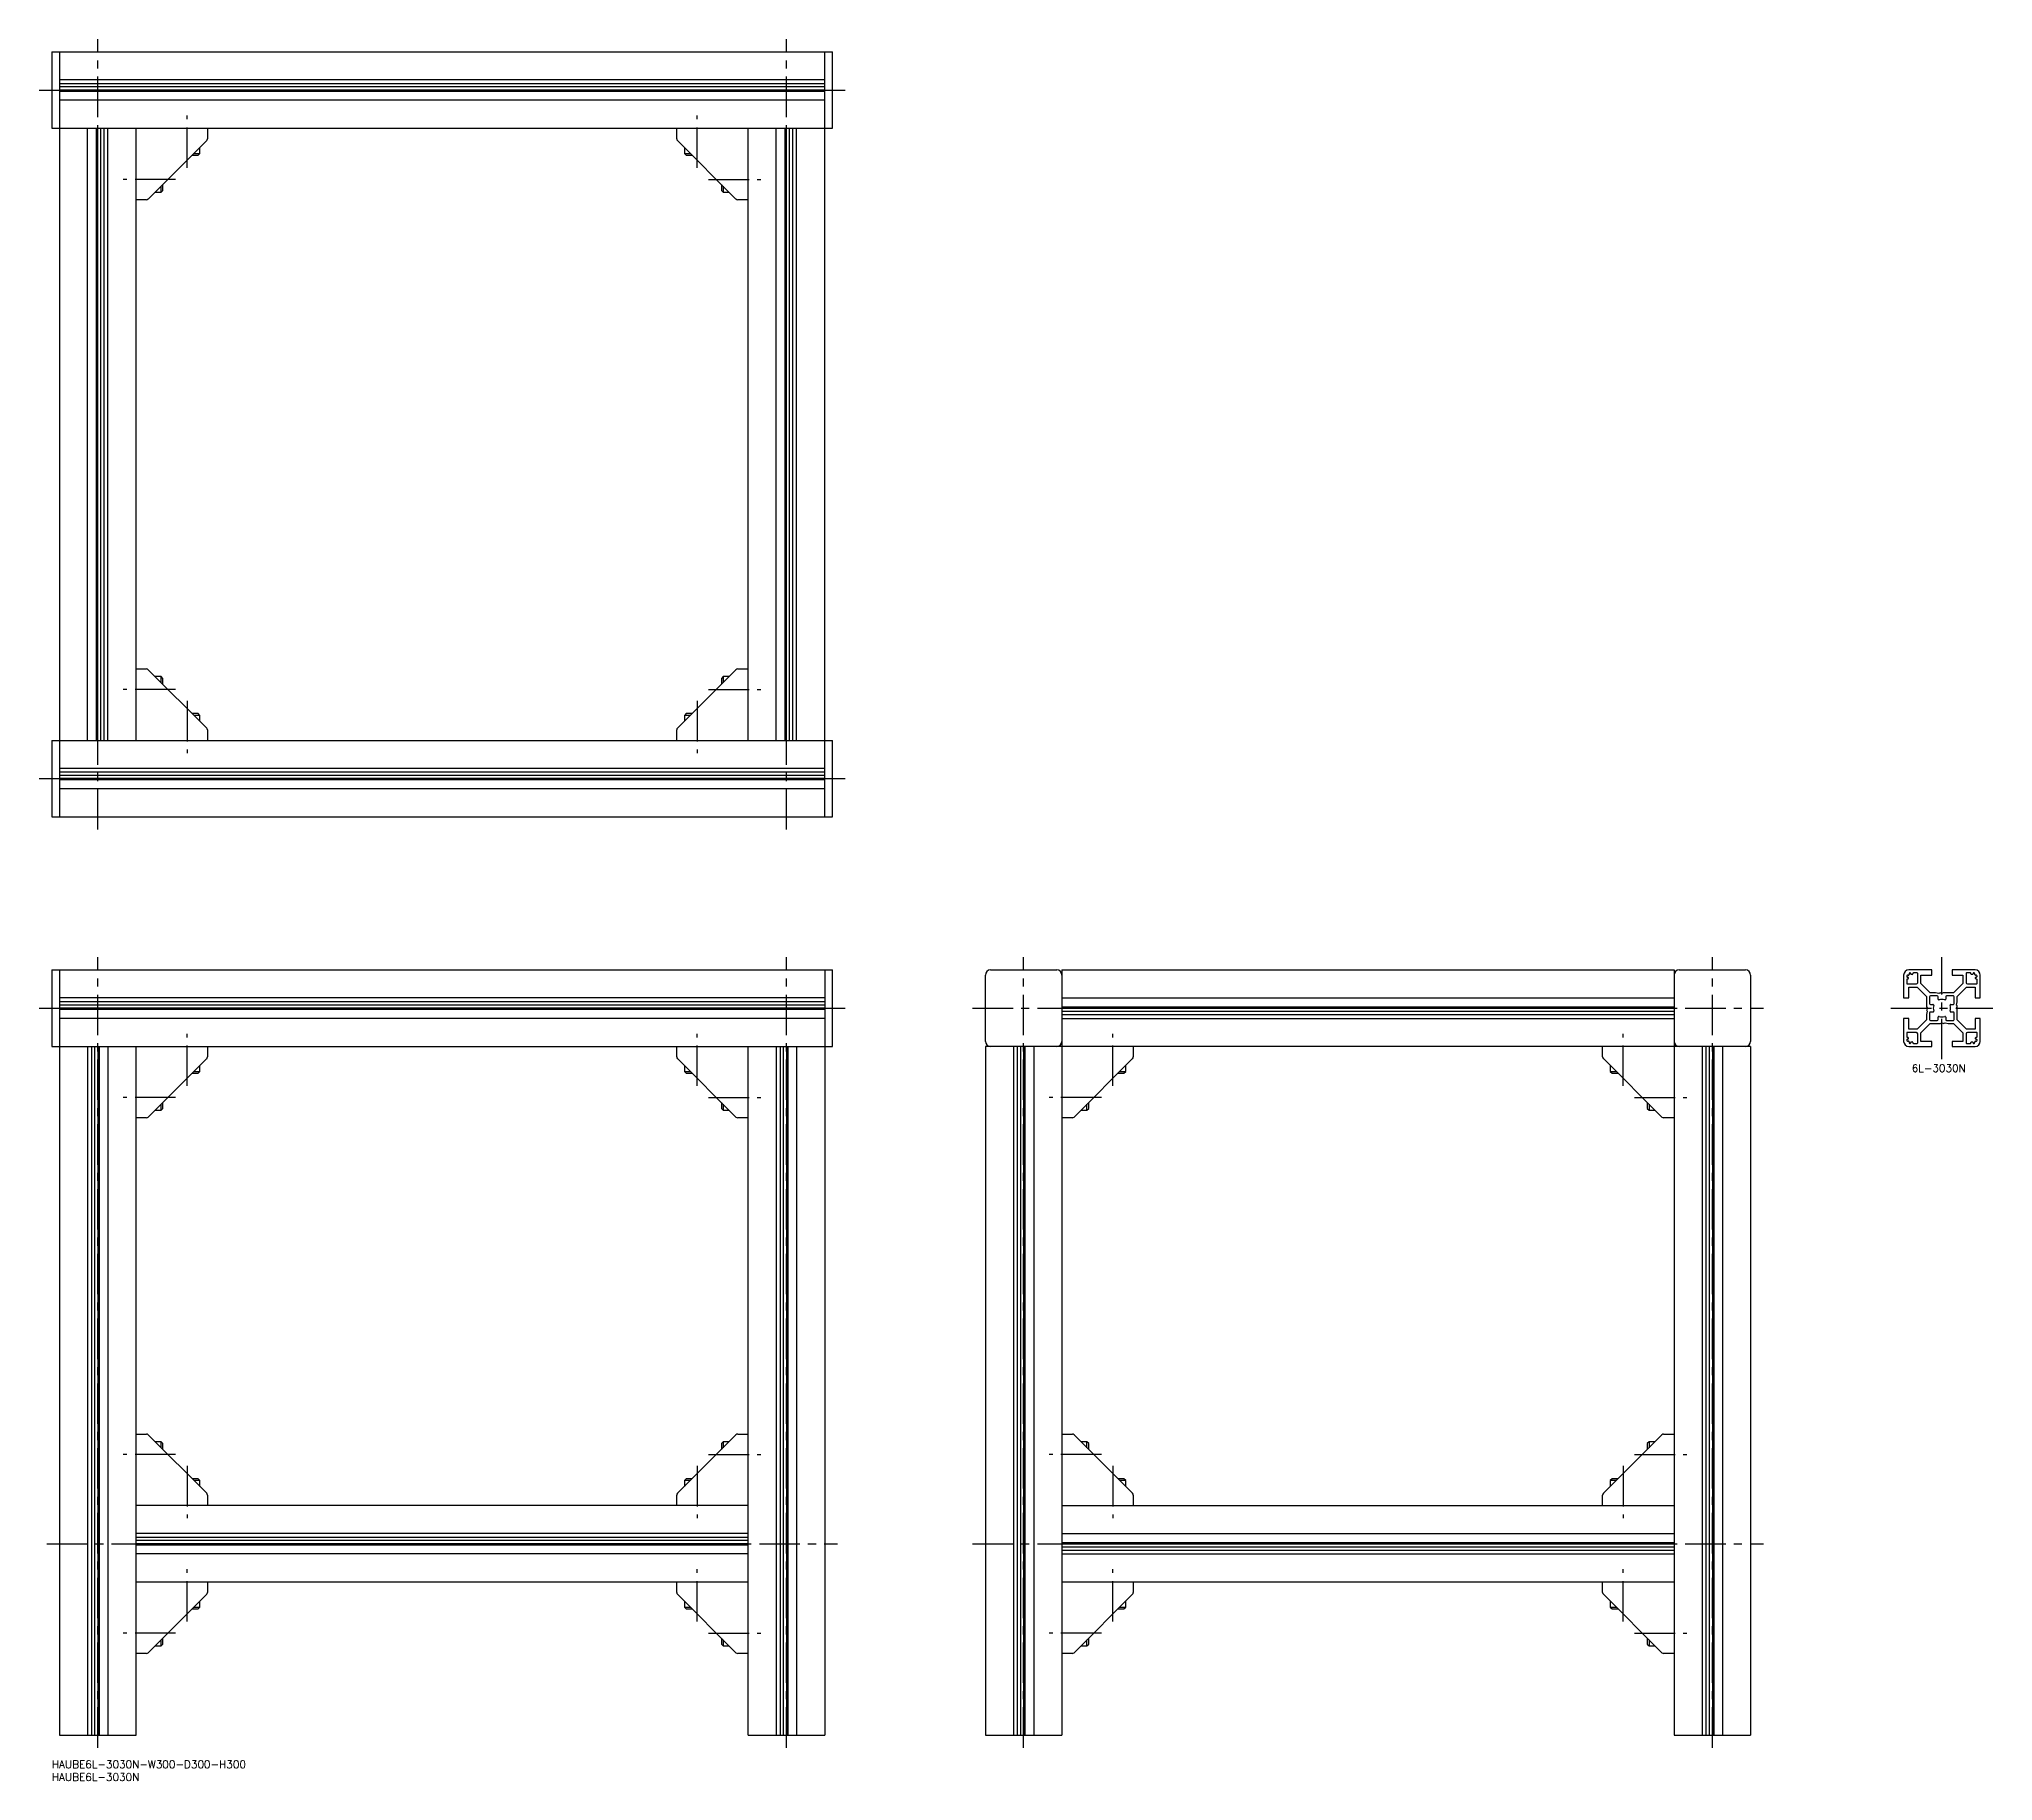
# Model space of a CAD drawing. Extents: x -5 to 761, y -8 to 675.
import ezdxf

# ---------------------------------------------------------------- set-up
doc = ezdxf.new("R2010")
doc.units = 0
doc.header["$LTSCALE"] = 0.5
doc.linetypes.add('CENTER', pattern=[50.8, 31.75, -6.35, 6.35, -6.35])
for name, color, linetype in [('MSM_CENTER', 1, 'CENTER'), ('MSM_CONTINUOUS', 7, 'CONTINUOUS'), ('MSM_PART_NUMBER', 7, 'CONTINUOUS')]:
    doc.layers.add(name, color=color, linetype=linetype)
doc.styles.get("Standard").update_dxf_attribs({"font": 'txt.shx', "height": 3, "bigfont": 'bigfont.shx'})

# ---------------------------------------------------------------- blocks, each defined once
blk = doc.blocks.new('*U8')
at = {"layer": 'MSM_PART_NUMBER'}
blk.add_text('HAUBE6L-3030N-W300-D300-H300', height=3, dxfattribs=at).set_placement((0, -3))
blk = doc.blocks.new('*U9')
at = {"layer": 'MSM_PART_NUMBER'}
blk.add_text('HAUBE6L-3030N', height=3, dxfattribs=at).set_placement((0, -8))
blk = doc.blocks.new('*U10')
at = {"layer": 'MSM_PART_NUMBER'}
blk.add_text('6L-3030N', height=3, dxfattribs=at).set_placement((729.17, 269.97))

msp = doc.modelspace()

# ---------------------------------------------------------------- linework, layer by layer
at = {"layer": 'MSM_CENTER'}
for p, q in [((18, 365), (18, 675)), ((288, 365), (288, 675)), ((-5, 655), (311, 655)), ((53, 624.5), (53, 645)), ((253, 624.5), (253, 645)), ((48.5, 620), (28, 620)), ((257.5, 620), (278, 620)), ((48.5, 420), (28, 420)), ((53, 415.5), (53, 395)), ((253, 415.5), (253, 395)), ((257.5, 420), (278, 420)), ((-5, 385), (311, 385)), ((18, 5), (18, 315)), ((288, 5), (288, 315)), ((381, 5), (381, 315)), ((651, 5), (651, 315)), ((741, 275), (741, 315)), ((-5, 295), (311, 295)), ((361, 295), (671, 295)), ((721, 295), (761, 295)), ((53, 264.5), (53, 285)), ((253, 264.5), (253, 285)), ((416, 264.5), (416, 285)), ((616, 264.5), (616, 285)), ((48.5, 260), (28, 260)), ((257.5, 260), (278, 260)), ((411.5, 260), (391, 260)), ((620.5, 260), (641, 260)), ((48.5, 120), (28, 120)), ((53, 115.5), (53, 95)), ((253, 115.5), (253, 95)), ((257.5, 120), (278, 120)), ((411.5, 120), (391, 120)), ((416, 115.5), (416, 95)), ((616, 115.5), (616, 95)), ((620.5, 120), (641, 120)), ((-2, 85), (308, 85)), ((361, 85), (671, 85)), ((53, 54.5), (53, 75)), ((253, 54.5), (253, 75)), ((416, 54.5), (416, 75)), ((616, 54.5), (616, 75)), ((48.5, 50), (28, 50)), ((257.5, 50), (278, 50)), ((411.5, 50), (391, 50)), ((620.5, 50), (641, 50))]:
    msp.add_line(p, q, dxfattribs=at)
at = {"layer": 'MSM_CONTINUOUS'}
for p, q in [((0, 670), (306, 670)), ((0, 670), (0, 640)), ((3, 670), (3, 370)), ((303, 370), (303, 670)), ((306, 640), (306, 670)), ((303, 659), (3, 659)), ((303, 657.5), (3, 657.5)), ((303, 656.22), (3, 656.22)), ((303, 655), (3, 655)), ((303, 654.48), (3, 654.48)), ((303, 651), (3, 651)), ((0, 640), (306, 640)), ((14, 400), (14, 640)), ((17.48, 400), (17.48, 640)), ((18, 400), (18, 640)), ((19.22, 400), (19.22, 640)), ((20.5, 400), (20.5, 640)), ((22, 400), (22, 640)), ((33, 400), (33, 640)), ((61, 640), (61, 635.91)), ((245, 635.91), (245, 640)), ((273, 400), (273, 640)), ((284, 400), (284, 640)), ((287.48, 400), (287.48, 640)), ((288, 400), (288, 640)), ((289.22, 400), (289.22, 640)), ((290.5, 400), (290.5, 640)), ((292, 400), (292, 640)), ((60.71, 635.21), (37.79, 612.29)), ((55, 629.5), (57.33, 629.5)), ((55.67, 630.17), (58, 630.17)), ((57.33, 629.5), (58, 630.17)), ((58, 630.17), (58, 632.5)), ((268.21, 612.29), (245.29, 635.21)), ((248, 632.5), (248, 630.17)), ((248, 630.17), (248.67, 629.5)), ((248, 630.17), (250.33, 630.17)), ((248.67, 629.5), (251, 629.5)), ((40.5, 615), (42.83, 615)), ((42.83, 615), (42.83, 617.33)), ((42.83, 615), (43.5, 615.67)), ((43.5, 615.67), (43.5, 618)), ((262.5, 618), (262.5, 615.67)), ((262.5, 615.67), (263.17, 615)), ((263.17, 617.33), (263.17, 615)), ((263.17, 615), (265.5, 615)), ((37.09, 612), (33, 612)), ((273, 612), (268.91, 612)), ((33, 428), (37.09, 428)), ((37.79, 427.71), (60.71, 404.79)), ((42.83, 425), (40.5, 425)), ((43.5, 424.33), (42.83, 425)), ((42.83, 422.67), (42.83, 425)), ((43.5, 422), (43.5, 424.33)), ((245.29, 404.79), (268.21, 427.71)), ((263.17, 425), (262.5, 424.33)), ((262.5, 424.33), (262.5, 422)), ((265.5, 425), (263.17, 425)), ((263.17, 425), (263.17, 422.67)), ((268.91, 428), (273, 428)), ((57.33, 410.5), (55, 410.5)), ((58, 409.83), (55.67, 409.83)), ((58, 409.83), (57.33, 410.5)), ((58, 407.5), (58, 409.83)), ((248.67, 410.5), (248, 409.83)), ((248, 409.83), (248, 407.5)), ((250.33, 409.83), (248, 409.83)), ((251, 410.5), (248.67, 410.5)), ((0, 400), (306, 400)), ((0, 400), (0, 370)), ((61, 404.09), (61, 400)), ((245, 400), (245, 404.09)), ((306, 370), (306, 400)), ((303, 389), (3, 389)), ((303, 387.5), (3, 387.5)), ((303, 386.22), (3, 386.22)), ((303, 385), (3, 385)), ((303, 384.48), (3, 384.48)), ((303, 381), (3, 381)), ((0, 370), (306, 370)), ((0, 310), (306, 310)), ((0, 310), (0, 280)), ((3, 310), (3, 10)), ((303, 310), (303, 10)), ((306, 280), (306, 310)), ((366, 282), (366, 308)), ((368, 310), (394, 310)), ((396, 310), (396, 10)), ((396, 310), (636, 310)), ((636, 310), (636, 10)), ((638, 310), (664, 310)), ((666, 308), (666, 282)), ((726, 308), (726, 299)), ((727.2, 307.6), (727.2, 307.4)), ((727.4, 307.2), (727.58, 307.2)), ((727.58, 306.4), (727.4, 306.4)), ((727.8, 307.9), (727.5, 307.9)), ((727.78, 307), (727.78, 306.6)), ((737, 310), (728, 310)), ((728.1, 308.5), (728.1, 308.2)), ((728.6, 308.8), (728.4, 308.8)), ((728.8, 308.42), (728.8, 308.6)), ((729.4, 308.22), (729, 308.22)), ((729.6, 308.6), (729.6, 308.42)), ((731.3, 308.8), (729.8, 308.8)), ((731.5, 305), (731.5, 308.6)), ((732.75, 304.66), (732.75, 308)), ((732.75, 308), (737, 308)), ((737, 308), (737, 310)), ((745, 310), (745, 308)), ((754, 310), (745, 310)), ((745, 308), (749.25, 308)), ((749.25, 308), (749.25, 304.66)), ((750.5, 308.6), (750.5, 305)), ((752.2, 308.8), (750.7, 308.8)), ((752.4, 308.42), (752.4, 308.6)), ((753, 308.22), (752.6, 308.22)), ((753.2, 308.6), (753.2, 308.42)), ((753.6, 308.8), (753.4, 308.8)), ((753.9, 308.2), (753.9, 308.5)), ((754.5, 307.9), (754.2, 307.9)), ((754.22, 306.6), (754.22, 307)), ((754.42, 307.2), (754.6, 307.2)), ((754.6, 306.4), (754.42, 306.4)), ((754.8, 307.4), (754.8, 307.6)), ((756, 299), (756, 308)), ((303, 299), (3, 299)), ((396, 299), (636, 299)), ((726, 299), (728, 299)), ((727.2, 306.2), (727.2, 304.7)), ((727.4, 304.5), (731, 304.5)), ((728, 299), (728, 303.25)), ((728, 303.25), (731.34, 303.25)), ((731.34, 303.25), (735, 299.59)), ((736.41, 301), (732.75, 304.66)), ((735, 299.59), (735, 295.52)), ((736.2, 299.5), (736.2, 296.8)), ((738.5, 301), (736.41, 301)), ((739.2, 299.8), (736.5, 299.8)), ((739.78, 300.75), (738.5, 301)), ((739.5, 298.5), (739.5, 299.5)), ((740.1, 300.93), (739.78, 300.75)), ((741, 300.7), (740.6, 300.93)), ((741.52, 301), (741, 300.7)), ((745.59, 301), (741.52, 301)), ((742.5, 299.5), (742.5, 298.5)), ((745.5, 299.8), (742.8, 299.8)), ((749.25, 304.66), (745.59, 301)), ((745.8, 296.8), (745.8, 299.5)), ((747, 299.59), (750.66, 303.25)), ((747, 297.5), (747, 299.59)), ((750.66, 303.25), (754, 303.25)), ((751, 304.5), (754.6, 304.5)), ((754, 303.25), (754, 299)), ((754, 299), (756, 299)), ((754.8, 304.7), (754.8, 306.2)), ((303, 297.5), (3, 297.5)), ((303, 296.22), (3, 296.22)), ((303, 295), (3, 295)), ((303, 294.48), (3, 294.48)), ((396, 295.52), (636, 295.52)), ((396, 295), (636, 295)), ((396, 293.78), (636, 293.78)), ((396, 292.5), (636, 292.5)), ((735, 295.52), (735.3, 295)), ((735.25, 293.78), (735, 292.5)), ((735, 292.5), (735, 290.41)), ((735.3, 295), (735.07, 294.6)), ((735.07, 294.1), (735.25, 293.78)), ((736.2, 293.2), (736.2, 290.5)), ((736.5, 296.5), (737.5, 296.5)), ((737.5, 293.5), (736.5, 293.5)), ((739.5, 290.5), (739.5, 291.5)), ((742.5, 291.5), (742.5, 290.5)), ((744.5, 296.5), (745.5, 296.5)), ((745.5, 293.5), (744.5, 293.5)), ((745.8, 290.5), (745.8, 293.2)), ((746.7, 295), (746.93, 295.4)), ((747, 294.48), (746.7, 295)), ((746.75, 296.22), (747, 297.5)), ((746.93, 295.9), (746.75, 296.22)), ((747, 290.41), (747, 294.48)), ((303, 291), (3, 291)), ((396, 291), (636, 291)), ((728, 291), (726, 291)), ((726, 291), (726, 282)), ((727.2, 285.3), (727.2, 283.8)), ((731, 285.5), (727.4, 285.5)), ((727.4, 283.6), (727.58, 283.6)), ((728, 286.75), (728, 291)), ((731.34, 286.75), (728, 286.75)), ((735, 290.41), (731.34, 286.75)), ((731.5, 281.4), (731.5, 285)), ((732.75, 285.34), (736.41, 289)), ((732.75, 282), (732.75, 285.34)), ((736.41, 289), (740.48, 289)), ((736.5, 290.2), (739.2, 290.2)), ((740.48, 289), (741, 289.3)), ((741, 289.3), (741.4, 289.07)), ((741.9, 289.07), (742.22, 289.25)), ((742.22, 289.25), (743.5, 289)), ((742.8, 290.2), (745.5, 290.2)), ((743.5, 289), (745.59, 289)), ((745.59, 289), (749.25, 285.34)), ((750.66, 286.75), (747, 290.41)), ((749.25, 285.34), (749.25, 282)), ((750.5, 285), (750.5, 281.4)), ((754, 286.75), (750.66, 286.75)), ((754.6, 285.5), (751, 285.5)), ((756, 291), (754, 291)), ((754, 291), (754, 286.75)), ((754.42, 283.6), (754.6, 283.6)), ((754.8, 283.8), (754.8, 285.3)), ((756, 282), (756, 291)), ((0, 280), (306, 280)), ((14, 280), (14, 10)), ((15.5, 280), (15.5, 10)), ((16.78, 280), (16.78, 10)), ((18, 280), (18, 10)), ((18.52, 280), (18.52, 10)), ((22, 280), (22, 10)), ((33, 10), (33, 280)), ((61, 280), (61, 275.91)), ((245, 275.91), (245, 280)), ((273, 10), (273, 280)), ((284, 280), (284, 10)), ((285.5, 280), (285.5, 10)), ((286.78, 280), (286.78, 10)), ((288, 280), (288, 10)), ((288.52, 280), (288.52, 10)), ((292, 280), (292, 10)), ((666, 280), (366, 280)), ((366, 280), (366, 10)), ((377, 280), (377, 10)), ((378.5, 280), (378.5, 10)), ((379.78, 280), (379.78, 10)), ((381, 280), (381, 10)), ((381.52, 280), (381.52, 10)), ((385, 280), (385, 10)), ((424, 280), (424, 275.91)), ((608, 275.91), (608, 280)), ((647, 280), (647, 10)), ((648.5, 280), (648.5, 10)), ((649.78, 280), (649.78, 10)), ((651, 280), (651, 10)), ((651.52, 280), (651.52, 10)), ((655, 280), (655, 10)), ((666, 280), (666, 10)), ((727.2, 282.6), (727.2, 282.4)), ((727.58, 282.8), (727.4, 282.8)), ((727.5, 282.1), (727.8, 282.1)), ((727.78, 283.4), (727.78, 283)), ((728, 280), (737, 280)), ((728.1, 281.8), (728.1, 281.5)), ((728.4, 281.2), (728.6, 281.2)), ((728.8, 281.4), (728.8, 281.58)), ((729, 281.78), (729.4, 281.78)), ((729.6, 281.58), (729.6, 281.4)), ((729.8, 281.2), (731.3, 281.2)), ((737, 282), (732.75, 282)), ((737, 280), (737, 282)), ((749.25, 282), (745, 282)), ((745, 282), (745, 280)), ((745, 280), (754, 280)), ((750.7, 281.2), (752.2, 281.2)), ((752.4, 281.4), (752.4, 281.58)), ((752.6, 281.78), (753, 281.78)), ((753.2, 281.58), (753.2, 281.4)), ((753.4, 281.2), (753.6, 281.2)), ((753.9, 281.5), (753.9, 281.8)), ((754.2, 282.1), (754.5, 282.1)), ((754.22, 283), (754.22, 283.4)), ((754.6, 282.8), (754.42, 282.8)), ((754.8, 282.4), (754.8, 282.6)), ((60.71, 275.21), (37.79, 252.29)), ((55, 269.5), (57.33, 269.5)), ((55.67, 270.17), (58, 270.17)), ((57.33, 269.5), (58, 270.17)), ((58, 270.17), (58, 272.5)), ((268.21, 252.29), (245.29, 275.21)), ((248, 272.5), (248, 270.17)), ((248, 270.17), (248.67, 269.5)), ((248, 270.17), (250.33, 270.17)), ((248.67, 269.5), (251, 269.5)), ((423.71, 275.21), (400.79, 252.29)), ((418, 269.5), (420.33, 269.5)), ((418.67, 270.17), (421, 270.17)), ((420.33, 269.5), (421, 270.17)), ((421, 270.17), (421, 272.5)), ((631.21, 252.29), (608.29, 275.21)), ((611, 272.5), (611, 270.17)), ((611, 270.17), (611.67, 269.5)), ((611, 270.17), (613.33, 270.17)), ((611.67, 269.5), (614, 269.5)), ((40.5, 255), (42.83, 255)), ((42.83, 255), (42.83, 257.33)), ((42.83, 255), (43.5, 255.67)), ((43.5, 255.67), (43.5, 258)), ((262.5, 258), (262.5, 255.67)), ((262.5, 255.67), (263.17, 255)), ((263.17, 257.33), (263.17, 255)), ((263.17, 255), (265.5, 255)), ((403.5, 255), (405.83, 255)), ((405.83, 255), (405.83, 257.33)), ((405.83, 255), (406.5, 255.67)), ((406.5, 255.67), (406.5, 258)), ((625.5, 258), (625.5, 255.67)), ((625.5, 255.67), (626.17, 255)), ((626.17, 257.33), (626.17, 255)), ((626.17, 255), (628.5, 255)), ((37.09, 252), (33, 252)), ((273, 252), (268.91, 252)), ((400.09, 252), (396, 252)), ((636, 252), (631.91, 252)), ((33, 128), (37.09, 128)), ((37.79, 127.71), (60.71, 104.79)), ((42.83, 125), (40.5, 125)), ((43.5, 124.33), (42.83, 125)), ((42.83, 122.67), (42.83, 125)), ((43.5, 122), (43.5, 124.33)), ((245.29, 104.79), (268.21, 127.71)), ((263.17, 125), (262.5, 124.33)), ((262.5, 124.33), (262.5, 122)), ((265.5, 125), (263.17, 125)), ((263.17, 125), (263.17, 122.67)), ((268.91, 128), (273, 128)), ((396, 128), (400.09, 128)), ((400.79, 127.71), (423.71, 104.79)), ((405.83, 125), (403.5, 125)), ((406.5, 124.33), (405.83, 125)), ((405.83, 122.67), (405.83, 125)), ((406.5, 122), (406.5, 124.33)), ((608.29, 104.79), (631.21, 127.71)), ((626.17, 125), (625.5, 124.33)), ((625.5, 124.33), (625.5, 122)), ((628.5, 125), (626.17, 125)), ((626.17, 125), (626.17, 122.67)), ((631.91, 128), (636, 128)), ((57.33, 110.5), (55, 110.5)), ((58, 109.83), (55.67, 109.83)), ((58, 109.83), (57.33, 110.5)), ((58, 107.5), (58, 109.83)), ((248.67, 110.5), (248, 109.83)), ((248, 109.83), (248, 107.5)), ((250.33, 109.83), (248, 109.83)), ((251, 110.5), (248.67, 110.5)), ((420.33, 110.5), (418, 110.5)), ((421, 109.83), (418.67, 109.83)), ((421, 109.83), (420.33, 110.5)), ((421, 107.5), (421, 109.83)), ((611.67, 110.5), (611, 109.83)), ((611, 109.83), (611, 107.5)), ((613.33, 109.83), (611, 109.83)), ((614, 110.5), (611.67, 110.5)), ((273, 100), (33, 100)), ((61, 104.09), (61, 100)), ((245, 100), (245, 104.09)), ((396, 100), (636, 100)), ((424, 104.09), (424, 100)), ((608, 100), (608, 104.09)), ((273, 89), (33, 89)), ((273, 87.5), (33, 87.5)), ((273, 86.22), (33, 86.22)), ((273, 85), (33, 85)), ((273, 84.48), (33, 84.48)), ((396, 89), (636, 89)), ((396, 85.52), (636, 85.52)), ((396, 85), (636, 85)), ((273, 81), (33, 81)), ((396, 83.78), (636, 83.78)), ((396, 82.5), (636, 82.5)), ((396, 81), (636, 81)), ((273, 70), (33, 70)), ((61, 70), (61, 65.91)), ((245, 65.91), (245, 70)), ((636, 70), (396, 70)), ((424, 70), (424, 65.91)), ((608, 65.91), (608, 70)), ((60.71, 65.21), (37.79, 42.29)), ((58, 60.17), (58, 62.5)), ((268.21, 42.29), (245.29, 65.21)), ((248, 62.5), (248, 60.17)), ((423.71, 65.21), (400.79, 42.29)), ((421, 60.17), (421, 62.5)), ((631.21, 42.29), (608.29, 65.21)), ((611, 62.5), (611, 60.17)), ((55, 59.5), (57.33, 59.5)), ((55.67, 60.17), (58, 60.17)), ((57.33, 59.5), (58, 60.17)), ((248, 60.17), (248.67, 59.5)), ((248, 60.17), (250.33, 60.17)), ((248.67, 59.5), (251, 59.5)), ((418, 59.5), (420.33, 59.5)), ((418.67, 60.17), (421, 60.17)), ((420.33, 59.5), (421, 60.17)), ((611, 60.17), (611.67, 59.5)), ((611, 60.17), (613.33, 60.17)), ((611.67, 59.5), (614, 59.5)), ((42.83, 45), (42.83, 47.33)), ((43.5, 45.67), (43.5, 48)), ((262.5, 48), (262.5, 45.67)), ((263.17, 47.33), (263.17, 45)), ((405.83, 45), (405.83, 47.33)), ((406.5, 45.67), (406.5, 48)), ((625.5, 48), (625.5, 45.67)), ((626.17, 47.33), (626.17, 45)), ((37.09, 42), (33, 42)), ((40.5, 45), (42.83, 45)), ((42.83, 45), (43.5, 45.67)), ((262.5, 45.67), (263.17, 45)), ((263.17, 45), (265.5, 45)), ((273, 42), (268.91, 42)), ((400.09, 42), (396, 42)), ((403.5, 45), (405.83, 45)), ((405.83, 45), (406.5, 45.67)), ((625.5, 45.67), (626.17, 45)), ((626.17, 45), (628.5, 45)), ((636, 42), (631.91, 42)), ((3, 10), (33, 10)), ((273, 10), (303, 10)), ((366, 10), (396, 10)), ((636, 10), (666, 10))]:
    msp.add_line(p, q, dxfattribs=at)
for centre, radius, start, end in [((60, 635.91), 1, 315, 0), ((246, 635.91), 1, 180, 225), ((37.09, 613), 1, 270, 315), ((268.91, 613), 1, 225, 270), ((37.09, 427), 1, 45, 90), ((268.91, 427), 1, 90, 135), ((60, 404.09), 1, 0, 45), ((246, 404.09), 1, 135, 180), ((368, 308), 2, 90, 180), ((394, 308), 2, 0, 90), ((638, 308), 2, 90, 180), ((664, 308), 2, 0, 90), ((728, 308), 2, 90, 180), ((727.5, 307.6), 0.3, 90, 180), ((727.4, 307.4), 0.2, 180, 270), ((727.4, 306.2), 0.2, 90, 180), ((727.58, 307), 0.2, 0, 90), ((727.58, 306.6), 0.2, 270, 0), ((727.8, 308.2), 0.3, 270, 0), ((728.4, 308.5), 0.3, 90, 180), ((728.6, 308.6), 0.2, 0, 90), ((729, 308.42), 0.2, 180, 270), ((729.4, 308.42), 0.2, 270, 0), ((729.8, 308.6), 0.2, 90, 180), ((731.3, 308.6), 0.2, 0, 90), ((750.7, 308.6), 0.2, 90, 180), ((752.2, 308.6), 0.2, 0, 90), ((752.6, 308.42), 0.2, 180, 270), ((753, 308.42), 0.2, 270, 0), ((753.4, 308.6), 0.2, 90, 180), ((753.6, 308.5), 0.3, 0, 90), ((754.2, 308.2), 0.3, 180, 270), ((754, 308), 2, 0, 90), ((754.42, 307), 0.2, 90, 180), ((754.42, 306.6), 0.2, 180, 270), ((754.5, 307.6), 0.3, 0, 90), ((754.6, 307.4), 0.2, 270, 0), ((754.6, 306.2), 0.2, 0, 90), ((727.4, 304.7), 0.2, 180, 270), ((731, 305), 0.5, 270, 0), ((736.5, 299.5), 0.3, 90, 180), ((739.2, 299.5), 0.3, 0, 90), ((740.35, 300.5), 0.5, 60, 120), ((742.8, 299.5), 0.3, 90, 180), ((745.5, 299.5), 0.3, 0, 90), ((751, 305), 0.5, 180, 270), ((754.6, 304.7), 0.2, 270, 0), ((735.5, 294.35), 0.5, 150, 210), ((736.5, 296.8), 0.3, 180, 270), ((736.5, 293.2), 0.3, 90, 180), ((737.5, 296.2), 0.3, 341.07536, 90), ((737.5, 293.8), 0.3, 270, 18.92464), ((741, 295), 3.4, 161.07536, 198.92464), ((739.8, 298.5), 0.3, 180, 288.92464), ((739.8, 291.5), 0.3, 71.07536, 180), ((741, 295), 3.4, 71.07536, 108.92464), ((741, 295), 3.4, 251.07536, 288.92465), ((742.2, 298.5), 0.3, 251.07536, 0), ((742.2, 291.5), 0.3, 0, 108.92464), ((744.5, 296.2), 0.3, 90, 198.92465), ((744.5, 293.8), 0.3, 161.07536, 270), ((741, 295), 3.4, 341.07536, 18.92464), ((745.5, 296.8), 0.3, 270, 0), ((745.5, 293.2), 0.3, 0, 90), ((746.5, 295.65), 0.5, 330, 30), ((727.4, 285.3), 0.2, 90, 180), ((727.4, 283.8), 0.2, 180, 270), ((727.58, 283.4), 0.2, 0, 90), ((731, 285), 0.5, 0, 90), ((736.5, 290.5), 0.3, 180, 270), ((739.2, 290.5), 0.3, 270, 0), ((741.65, 289.5), 0.5, 240, 300), ((742.8, 290.5), 0.3, 180, 270), ((745.5, 290.5), 0.3, 270, 0), ((751, 285), 0.5, 90, 180), ((754.42, 283.4), 0.2, 90, 180), ((754.6, 285.3), 0.2, 0, 90), ((754.6, 283.8), 0.2, 270, 0), ((60, 275.91), 1, 315, 0), ((246, 275.91), 1, 180, 225), ((368, 282), 2, 180, 270), ((394, 282), 2, 270, 0), ((423, 275.91), 1, 315, 0), ((609, 275.91), 1, 180, 225), ((638, 282), 2, 180, 270), ((664, 282), 2, 270, 0), ((728, 282), 2, 180, 270), ((727.4, 282.6), 0.2, 90, 180), ((727.5, 282.4), 0.3, 180, 270), ((727.58, 283), 0.2, 270, 0), ((727.8, 281.8), 0.3, 0, 90), ((728.4, 281.5), 0.3, 180, 270), ((728.6, 281.4), 0.2, 270, 0), ((729, 281.58), 0.2, 90, 180), ((729.4, 281.58), 0.2, 0, 90), ((729.8, 281.4), 0.2, 180, 270), ((731.3, 281.4), 0.2, 270, 0), ((750.7, 281.4), 0.2, 180, 270), ((752.2, 281.4), 0.2, 270, 0), ((752.6, 281.58), 0.2, 90, 180), ((753, 281.58), 0.2, 0, 90), ((753.4, 281.4), 0.2, 180, 270), ((753.6, 281.5), 0.3, 270, 0), ((754.2, 281.8), 0.3, 90, 180), ((754, 282), 2, 270, 0), ((754.42, 283), 0.2, 180, 270), ((754.5, 282.4), 0.3, 270, 0), ((754.6, 282.6), 0.2, 0, 90), ((37.09, 253), 1, 270, 315), ((268.91, 253), 1, 225, 270), ((400.09, 253), 1, 270, 315), ((631.91, 253), 1, 225, 270), ((37.09, 127), 1, 45, 90), ((268.91, 127), 1, 90, 135), ((400.09, 127), 1, 45, 90), ((631.91, 127), 1, 90, 135), ((60, 104.09), 1, 0, 45), ((246, 104.09), 1, 135, 180), ((423, 104.09), 1, 0, 45), ((609, 104.09), 1, 135, 180), ((60, 65.91), 1, 315, 0), ((246, 65.91), 1, 180, 225), ((423, 65.91), 1, 315, 0), ((609, 65.91), 1, 180, 225), ((37.09, 43), 1, 270, 315), ((268.91, 43), 1, 225, 270), ((400.09, 43), 1, 270, 315), ((631.91, 43), 1, 225, 270)]:
    msp.add_arc(centre, radius, start, end, dxfattribs=at)

# ---------------------------------------------------------------- block references
for name in ['*U10', '*U8', '*U9']:
    msp.add_blockref(name, (0, 0), dxfattribs=at)

doc.saveas('drawing.dxf')
